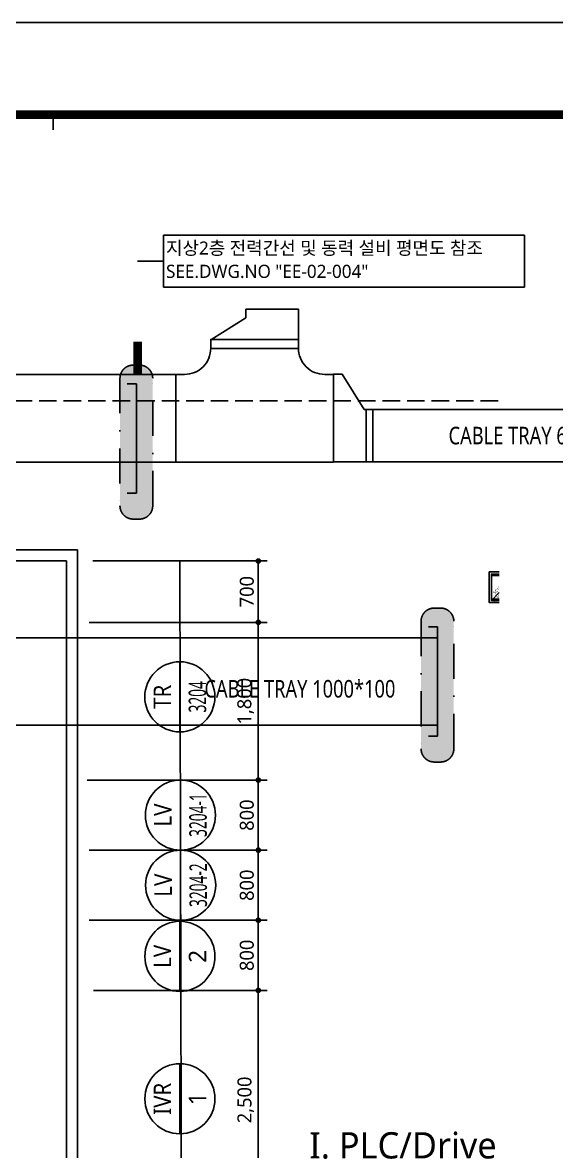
# Model space of a CAD drawing. Header units: millimetres. Extents: x 3355 to 129505, y 4600 to 34300.
# Drawn here: x 64556 to 70648, y 21418 to 34300 of the extents above; entities that cross this region are included whole.
import ezdxf
from ezdxf.enums import TextEntityAlignment as Align
from ezdxf.xclip import XClip

# ---------------------------------------------------------------- set-up
doc = ezdxf.new("R2010")
doc.units = ezdxf.units.MM
doc.header["$LTSCALE"] = 800
doc.header["$XCLIPFRAME"] = 0
for name, pattern in [('CEN', [62, 60, -1, 0, -1]), ('DASH', [0.35, 0.25, -0.1]), ('DASHDOT', [1, 0.5, -0.25, 0, -0.25]), ('점선1', [2, 1.25, -0.75])]:
    doc.linetypes.add(name, pattern=pattern)
doc.layers.get('Defpoints').update_dxf_attribs({"color": 167})
for name, color, linetype in [('11$1$SYM', 3, 'Continuous'), ('arch', 8, 'Continuous'), ('DIM', 6, 'Continuous'), ('PAD', 9, 'Continuous'), ('SYM', 3, 'Continuous'), ('TRENCH', 3, 'Continuous'), ('XR-SHEET-SHT', 5, 'Continuous'), ('XREF', 7, 'CEN'), ('트레이 강전1단', 150, 'Continuous'), ('트레이 강전2단', 4, 'Continuous')]:
    doc.layers.add(name, color=color, linetype=linetype)
doc.layers.add('TXT-1', color=137, linetype='Continuous', plot=False)
doc.layers.add('XR-SHEET-TEMP', color=171, linetype='Continuous', plot=False)
doc.layers.add('건축도면', color=9, linetype='Continuous', lineweight=25)
doc.styles.add('GHS', font='malgun.ttf')
doc.styles.add('맑은고딕', font='malgun.ttf')
doc.styles.add('스타일1', font='malgun.ttf')
doc.dimstyles.new('Copy of PSD MI', dxfattribs={"dimscale": 100, "dimtxt": 1.5, "dimasz": 0.8, "dimexe": 1.25, "dimexo": 1.5, "dimgap": 0.6, "dimtad": 1, "dimdec": 0, "dimzin": 1, "dimdsep": 46, "dimlunit": 6, "dimtxsty": '맑은고딕', "dimblk": 'DOT', "dimcen": 2.5, "dimadec": 0, "dimazin": 0, "dimtfac": 1, "dimtdec": 0, "dimtix": 1, "dimtmove": 2, "dimatfit": 3, "dimfxl": 1, "dimtolj": 1, "dimtzin": 1, "dimarcsym": 0})

# ---------------------------------------------------------------- blocks, each defined once
blk = doc.blocks.new('XR-FORM-EE', base_point=(461, 408))
at = {"layer": 'XR-SHEET-SHT', "color": 5}
blk.add_lwpolyline([(0, 118800), (168200, 118800), (168200, 0), (0, 0)], close=True, dxfattribs=at)
at = {"layer": 'XR-SHEET-SHT', "color": 5, "const_width": 400}
blk.add_lwpolyline([(9300, 114600), (163900, 114600), (163900, 4200), (9300, 4200)], close=True, dxfattribs=at)
at = {"layer": 'XR-SHEET-TEMP'}
blk.add_line((78000, 114600), (78000, 113900), dxfattribs=at)
blk = doc.blocks.new('XR-현황측량도')
at = {"color": 0}
blk.add_lwpolyline([(128740, 73975), (135159, 74063), (143027, 74044), (151690, 74037), (154883, 74051), (162789, 74142), (171655, 74152), (178948, 74224), (185441, 74258), (186412, 74405), (193068, 76972, 0.271364), (196517, 81929), (196870, 86053), (196859, 91789), (196871, 109951)], format="xyb", dxfattribs=at)
blk = doc.blocks.new('S-SC11')
at = {"color": 0}
blk.add_line((-150, -150), (150, 150), dxfattribs=at)
for points in [[(-175, 175), (175, 175), (175, -175), (-175, -175)], [(-150, 150), (150, 150), (150, -150), (-150, -150)]]:
    blk.add_lwpolyline(points, close=True, dxfattribs=at)
blk.add_lwpolyline([(-150, -150), (-150, -135), (-23, -135, 0.414214), (-5, -117), (-5, 117, 0.414214), (-23, 135), (-150, 135), (-150, 150), (150, 150), (150, 135), (23, 135, 0.414214), (5, 117), (5, -117, 0.414214), (23, -135), (150, -135), (150, -150)], format="xyb", close=True, dxfattribs=at)
at = {"color": 0, "style": '스타일1'}
blk.add_text('H-300X300X10X15', height=35, rotation=45, dxfattribs=at).set_placement((19, -23), align=Align.MIDDLE_CENTER)
blk.add_text('SC11, SC11A', height=35, rotation=45, dxfattribs=at).set_placement((-109, -83))
blk = doc.blocks.new('XR-PLAN', base_point=(461, 408))
at = {"layer": 'arch', "linetype": 'DASH'}
blk.add_lwpolyline([(43474, 58029), (87474, 58029), (87474, 70029), (43474, 70029)], close=True, dxfattribs=at)
blk.add_lwpolyline([(43474, 58029), (87474, 58029), (87474, 70029), (43474, 70029)], close=True, dxfattribs=at)
at = {"layer": 'arch'}
for points in [[(69000, 56325), (72625, 56325), (72625, 43100)], [(69000, 56200), (72500, 56200), (72500, 43225)]]:
    blk.add_lwpolyline(points, dxfattribs=at)
ref = blk.add_blockref('XR-현황측량도', (-77510, -35338), dxfattribs=at)
XClip(ref).set_block_clipping_path([(86810.4680804907, 39538.2997129494), (224210.4680804907, 149938.2997129495)])
blk.add_blockref('S-SC11', (77500, 55900), dxfattribs=at)
at = {"layer": 'TXT-1', "style": '스타일1'}
blk.add_text('I. PLC/Drive 검증시스템 및 신사업 검증시스템', height=300, dxfattribs=at).set_placement((79179, 49531), align=Align.MIDDLE_CENTER)
blk = doc.blocks.new('H.TEE-W1000x100H(ELEC.1)')
at = {"layer": '트레이 강전1단'}
blk.add_lwpolyline([(40445, 167308), (42245, 167308), (42245, 166308), (42145, 166308, 0.414214), (41845, 166008), (41845, 165908), (40845, 165908), (40845, 166008, 0.414214), (40545, 166308), (40445, 166308)], format="xyb", close=True, dxfattribs=at)
blk = doc.blocks.new('A$Cea52f408')
at = {"layer": '트레이 강전1단', "extrusion": (0, 0, -1)}
for p, q in [((-350, 600), (-100, 1000)), ((-100, 1000), (0, 1000)), ((0, 1000), (0, 0)), ((-450, 0), (-450, 600)), ((-450, 600), (-350, 600)), ((0, 0), (-450, 0))]:
    blk.add_line(p, q, dxfattribs=at)
blk = doc.blocks.new('DOT')
at = {"color": 0, "linetype": 'ByBlock'}
blk.add_line((-0.5, 0), (-1, 0), dxfattribs=at)
at = {"color": 0, "linetype": 'ByBlock', "const_width": 0.5}
blk.add_lwpolyline([(-0.25, 0, 1), (0.25, 0, 1)], format="xyb", close=True, dxfattribs=at)
blk = doc.blocks.new('*D247')
at = {"layer": 'Defpoints', "color": 0, "ltscale": 2, "transparency": 16777216}
for p in [(65238, 28156), (65194, 27456), (67246, 27456)]:
    blk.add_point(p, dxfattribs=at)
at = {"layer": 'DIM', "color": 0, "lineweight": -2, "ltscale": 2, "transparency": 16777216}
for p, q in [((65358, 28156), (67346, 28156)), ((67246, 28092), (67246, 27520)), ((65314, 27456), (67346, 27456))]:
    blk.add_line(p, q, dxfattribs=at)
at = {"layer": 'DIM', "color": 0, "lineweight": -2, "ltscale": 2, "transparency": 16777216, "xscale": 64, "yscale": 64, "zscale": 64}
for p, rotation in [((67246, 28156), 90), ((67246, 27456), 270)]:
    blk.add_blockref('DOT', p, dxfattribs=dict(at, rotation=rotation))
at = {"layer": 'DIM', "color": 3, "ltscale": 2, "transparency": 16777216, "insert": (67115, 27806), "char_height": 160, "attachment_point": 5, "rotation": 90, "style": '맑은고딕'}
blk.add_mtext('\\A1;700', dxfattribs=at)
blk = doc.blocks.new('_DOT')
at = {"color": 0, "linetype": 'ByBlock'}
blk.add_line((-0.5, 0), (-1, 0), dxfattribs=at)
at = {"color": 0, "linetype": 'ByBlock', "const_width": 0.5}
blk.add_lwpolyline([(-0.25, 0, 1), (0.25, 0, 1)], format="xyb", close=True, dxfattribs=at)
blk = doc.blocks.new('*D248')
at = {"layer": 'Defpoints', "color": 0, "ltscale": 2, "transparency": 16777216}
for p in [(65194, 27456), (65174, 25656), (67246, 25656)]:
    blk.add_point(p, dxfattribs=at)
at = {"layer": 'DIM', "color": 0, "lineweight": -2, "ltscale": 2, "transparency": 16777216}
for p, q in [((65314, 27456), (67346, 27456)), ((67246, 27392), (67246, 25720)), ((65294, 25656), (67346, 25656))]:
    blk.add_line(p, q, dxfattribs=at)
at = {"layer": 'DIM', "color": 0, "lineweight": -2, "ltscale": 2, "transparency": 16777216, "xscale": 64, "yscale": 64, "zscale": 64}
for p, rotation in [((67246, 27456), 90), ((67246, 25656), 270)]:
    blk.add_blockref('DOT', p, dxfattribs=dict(at, rotation=rotation))
at = {"layer": 'DIM', "color": 3, "ltscale": 2, "transparency": 16777216, "insert": (67101, 26556), "char_height": 160, "attachment_point": 5, "rotation": 90, "style": '맑은고딕'}
blk.add_mtext('\\A1;1,800', dxfattribs=at)
blk = doc.blocks.new('*D224')
at = {"layer": 'Defpoints', "color": 0, "ltscale": 2, "transparency": 16777216}
for p in [(65174, 25656), (65194, 24856), (67246, 24856)]:
    blk.add_point(p, dxfattribs=at)
at = {"layer": 'DIM', "color": 0, "lineweight": -2, "ltscale": 2, "transparency": 16777216}
for p, q in [((65294, 25656), (67346, 25656)), ((67246, 25592), (67246, 24920)), ((65314, 24856), (67346, 24856))]:
    blk.add_line(p, q, dxfattribs=at)
at = {"layer": 'DIM', "color": 0, "lineweight": -2, "ltscale": 2, "transparency": 16777216, "xscale": 64, "yscale": 64, "zscale": 64}
for p, rotation in [((67246, 25656), 90), ((67246, 24856), 270)]:
    blk.add_blockref('DOT', p, dxfattribs=dict(at, rotation=rotation))
at = {"layer": 'DIM', "color": 3, "ltscale": 2, "transparency": 16777216, "insert": (67115, 25256), "char_height": 160, "attachment_point": 5, "rotation": 90, "style": '맑은고딕'}
blk.add_mtext('\\A1;800', dxfattribs=at)
blk = doc.blocks.new('*D225')
at = {"layer": 'Defpoints', "color": 0, "ltscale": 2, "transparency": 16777216}
for p in [(65194, 24856), (65194, 24056), (67246, 24056)]:
    blk.add_point(p, dxfattribs=at)
at = {"layer": 'DIM', "color": 0, "lineweight": -2, "ltscale": 2, "transparency": 16777216}
for p, q in [((65314, 24856), (67346, 24856)), ((67246, 24792), (67246, 24120)), ((65314, 24056), (67346, 24056))]:
    blk.add_line(p, q, dxfattribs=at)
at = {"layer": 'DIM', "color": 0, "lineweight": -2, "ltscale": 2, "transparency": 16777216, "xscale": 64, "yscale": 64, "zscale": 64}
for p, rotation in [((67246, 24856), 90), ((67246, 24056), 270)]:
    blk.add_blockref('DOT', p, dxfattribs=dict(at, rotation=rotation))
at = {"layer": 'DIM', "color": 3, "ltscale": 2, "transparency": 16777216, "insert": (67115, 24456), "char_height": 160, "attachment_point": 5, "rotation": 90, "style": '맑은고딕'}
blk.add_mtext('\\A1;800', dxfattribs=at)
blk = doc.blocks.new('*D230')
at = {"layer": 'Defpoints', "color": 0, "ltscale": 2, "transparency": 16777216}
for p in [(65244, 24056), (65244, 23256), (67246, 23256)]:
    blk.add_point(p, dxfattribs=at)
at = {"layer": 'DIM', "color": 0, "lineweight": -2, "ltscale": 2, "transparency": 16777216}
for p, q in [((65364, 24056), (67346, 24056)), ((67246, 23992), (67246, 23320)), ((65364, 23256), (67346, 23256))]:
    blk.add_line(p, q, dxfattribs=at)
at = {"layer": 'DIM', "color": 0, "lineweight": -2, "ltscale": 2, "transparency": 16777216, "xscale": 64, "yscale": 64, "zscale": 64}
for p, rotation in [((67246, 24056), 90), ((67246, 23256), 270)]:
    blk.add_blockref('DOT', p, dxfattribs=dict(at, rotation=rotation))
at = {"layer": 'DIM', "color": 3, "ltscale": 2, "transparency": 16777216, "insert": (67115, 23656), "char_height": 160, "attachment_point": 5, "rotation": 90, "style": '맑은고딕'}
blk.add_mtext('\\A1;800', dxfattribs=at)
blk = doc.blocks.new('*D231')
at = {"layer": 'Defpoints', "color": 0, "ltscale": 2, "transparency": 16777216}
for p in [(65244, 23256), (65244, 20756), (67246, 20756)]:
    blk.add_point(p, dxfattribs=at)
at = {"layer": 'DIM', "color": 0, "lineweight": -2, "ltscale": 2, "transparency": 16777216}
for p, q in [((65364, 23256), (67346, 23256)), ((67246, 23192), (67246, 20820)), ((65364, 20756), (67346, 20756))]:
    blk.add_line(p, q, dxfattribs=at)
at = {"layer": 'DIM', "color": 0, "lineweight": -2, "ltscale": 2, "transparency": 16777216, "xscale": 64, "yscale": 64, "zscale": 64}
for p, rotation in [((67246, 23256), 90), ((67246, 20756), 270)]:
    blk.add_blockref('DOT', p, dxfattribs=dict(at, rotation=rotation))
at = {"layer": 'DIM', "color": 3, "ltscale": 2, "transparency": 16777216, "insert": (67102, 22006), "char_height": 160, "attachment_point": 5, "rotation": 90, "style": '맑은고딕'}
blk.add_mtext('\\A1;2,500', dxfattribs=at)
blk = doc.blocks.new('A$C761c27b9')
at = {"layer": 'TRENCH', "color": 8}
for p, q in [((-500, -650), (-500, -10900)), ((-480, -650), (-480, -10900)), ((-70, -650), (-70, -10900)), ((-50, -650), (-50, -10900))]:
    blk.add_line(p, q, dxfattribs=at)
at = {"layer": '건축도면'}
for p, q in [((0, -8751), (0, 0)), ((0, -11550), (0, -9601))]:
    blk.add_line(p, q, dxfattribs=at)
at = {"layer": '건축도면', "linetype": 'Continuous'}
blk.add_line((-550, -10850), (-550, -700), dxfattribs=at)
at = {"color": 8}
for points in [[(-5874, -50), (-5874, -500), (-650, -500), (-650, -50)], [(-6024, -650), (-6474, -650), (-6474, -10900), (-6024, -10900)], [(-15200, -11500), (-15200, -11050), (-6624, -11050), (-6624, -11500)], [(-5874, -11500), (-5874, -11050), (-650, -11050), (-650, -11500)]]:
    blk.add_wipeout(points, dxfattribs=at).dxf.layer = 'TRENCH'
for points in [[(-5824, -550), (-5974, -700)], [(-550, -700), (-700, -550)], [(-6524, -10850), (-6674, -11000)], [(-5974, -10850), (-5824, -11000)], [(-550, -10850), (-700, -11000)], [(-15200, -11000), (-15200, -11550)]]:
    blk.add_lwpolyline(points)
at = {"layer": 'TRENCH', "color": 8}
for p, q in [((-5874, -11050), (-5949, -11050)), ((-5874, -11500), (-5874, -11050)), ((-5874, -11050), (-5874, -11500))]:
    blk.add_line(p, q, dxfattribs=at)
for points in [[(-6474, -650), (-6474, -50), (-5874, -50), (-5874, -500), (-5949, -500), (-6024, -575), (-6024, -650)], [(-6454, -630), (-6454, -70), (-5894, -70), (-5894, -480), (-5958, -480), (-6044, -567), (-6044, -630)], [(-50, -650), (-50, -50), (-650, -50), (-650, -500), (-575, -500), (-500, -575), (-500, -650)], [(-70, -630), (-70, -70), (-630, -70), (-630, -480), (-567, -480), (-480, -567), (-480, -630)], [(-6624, -11500), (-6624, -11050), (-6549, -11050), (-6474, -10975), (-6474, -10900), (-6024, -10900), (-6024, -10975), (-5949, -11050), (-5874, -11050), (-5874, -11500), (-6624, -11500)], [(-6604, -11480), (-6604, -11070), (-6541, -11070), (-6454, -10983), (-6454, -10920), (-6044, -10920), (-6044, -10983), (-5958, -11070), (-5894, -11070), (-5894, -11480)], [(-50, -10900), (-50, -11500), (-650, -11500), (-650, -11050), (-575, -11050), (-500, -10975), (-500, -10900)], [(-70, -10920), (-70, -11480), (-630, -11480), (-630, -11070), (-567, -11070), (-480, -10983), (-480, -10920)]]:
    blk.add_lwpolyline(points, close=True, dxfattribs=at)
for points in [[(-5874, -50), (-650, -50)], [(-5874, -70), (-650, -70)], [(-5874, -480), (-650, -480)], [(-5874, -500), (-650, -500)], [(-6474, -650), (-6474, -10900)], [(-6454, -650), (-6454, -10900)], [(-6044, -650), (-6044, -10900)], [(-6024, -650), (-6024, -10900)]]:
    blk.add_lwpolyline(points, dxfattribs=at)
at = {"layer": '건축도면'}
for p, q in [((-6524, 0), (-6524, -9294)), ((0, 0), (-6524, 0)), ((-6524, -9294), (-6524, -10850)), ((-15200, -11550), (-6831, -11550)), ((-6831, -11550), (0, -11550))]:
    blk.add_line(p, q, dxfattribs=at)
at = {"layer": '건축도면', "linetype": 'Continuous'}
for p, q in [((-700, -550), (-5668, -550)), ((-5974, -700), (-5974, -10850)), ((-15200, -11000), (-6674, -11000)), ((-5824, -11000), (-700, -11000))]:
    blk.add_line(p, q, dxfattribs=at)
at = {"color": 8}
for points in [[(-480, -735), (-480, -765), (-70, -765), (-70, -735)], [(-480, -862), (-480, -892), (-70, -892), (-70, -862)], [(-480, -1162), (-480, -1192), (-70, -1192), (-70, -1162)], [(-480, -1462), (-480, -1492), (-70, -1492), (-70, -1462)], [(-480, -1762), (-480, -1792), (-70, -1792), (-70, -1762)], [(-480, -2062), (-480, -2092), (-70, -2092), (-70, -2062)], [(-480, -2362), (-480, -2392), (-70, -2392), (-70, -2362)], [(-480, -2662), (-480, -2692), (-70, -2692), (-70, -2662)], [(-480, -2962), (-480, -2992), (-70, -2992), (-70, -2962)], [(-480, -3262), (-480, -3292), (-70, -3292), (-70, -3262)], [(-480, -3562), (-480, -3592), (-70, -3592), (-70, -3562)], [(-480, -3862), (-480, -3892), (-70, -3892), (-70, -3862)], [(-480, -4162), (-480, -4192), (-70, -4192), (-70, -4162)], [(-480, -4462), (-480, -4492), (-70, -4492), (-70, -4462)], [(-480, -4762), (-480, -4792), (-70, -4792), (-70, -4762)], [(-480, -5062), (-480, -5092), (-70, -5092), (-70, -5062)], [(-480, -5362), (-480, -5392), (-70, -5392), (-70, -5362)], [(-480, -5662), (-480, -5692), (-70, -5692), (-70, -5662)], [(-480, -5962), (-480, -5992), (-70, -5992), (-70, -5962)], [(-480, -6262), (-480, -6292), (-70, -6292), (-70, -6262)], [(-480, -6562), (-480, -6592), (-70, -6592), (-70, -6562)], [(-480, -6862), (-480, -6892), (-70, -6892), (-70, -6862)], [(-480, -7162), (-480, -7192), (-70, -7192), (-70, -7162)], [(-480, -7462), (-480, -7492), (-70, -7492), (-70, -7462)], [(-480, -7762), (-480, -7792), (-70, -7792), (-70, -7762)], [(-480, -8062), (-480, -8092), (-70, -8092), (-70, -8062)], [(-480, -8362), (-480, -8392), (-70, -8392), (-70, -8362)], [(-480, -8662), (-480, -8692), (-70, -8692), (-70, -8662)], [(-480, -8962), (-480, -8992), (-70, -8992), (-70, -8962)], [(-480, -9262), (-480, -9292), (-70, -9292), (-70, -9262)], [(-480, -9562), (-480, -9592), (-70, -9592), (-70, -9562)], [(-480, -9862), (-480, -9892), (-70, -9892), (-70, -9862)], [(-480, -10162), (-480, -10192), (-70, -10192), (-70, -10162)], [(-480, -10447), (-480, -10477), (-70, -10477), (-70, -10447)], [(-480, -10612), (-480, -10642), (-70, -10642), (-70, -10612)], [(-480, -10785), (-480, -10815), (-70, -10815), (-70, -10785)], [(-14972, -11070), (-14942, -11070), (-14942, -11480), (-14972, -11480)], [(-14672, -11070), (-14642, -11070), (-14642, -11480), (-14672, -11480)], [(-14372, -11070), (-14342, -11070), (-14342, -11480), (-14372, -11480)], [(-14072, -11070), (-14042, -11070), (-14042, -11480), (-14072, -11480)], [(-13772, -11070), (-13742, -11070), (-13742, -11480), (-13772, -11480)], [(-13458, -11070), (-13428, -11070), (-13428, -11480), (-13458, -11480)], [(-13158, -11070), (-13128, -11070), (-13128, -11480), (-13158, -11480)], [(-12858, -11070), (-12828, -11070), (-12828, -11480), (-12858, -11480)], [(-12558, -11070), (-12528, -11070), (-12528, -11480), (-12558, -11480)], [(-12258, -11070), (-12228, -11070), (-12228, -11480), (-12258, -11480)], [(-11958, -11070), (-11928, -11070), (-11928, -11480), (-11958, -11480)], [(-11658, -11070), (-11628, -11070), (-11628, -11480), (-11658, -11480)], [(-11358, -11070), (-11328, -11070), (-11328, -11480), (-11358, -11480)], [(-11058, -11070), (-11028, -11070), (-11028, -11480), (-11058, -11480)], [(-10758, -11070), (-10728, -11070), (-10728, -11480), (-10758, -11480)], [(-10458, -11070), (-10428, -11070), (-10428, -11480), (-10458, -11480)], [(-10158, -11070), (-10128, -11070), (-10128, -11480), (-10158, -11480)], [(-9858, -11070), (-9828, -11070), (-9828, -11480), (-9858, -11480)], [(-9558, -11070), (-9528, -11070), (-9528, -11480), (-9558, -11480)], [(-9258, -11070), (-9228, -11070), (-9228, -11480), (-9258, -11480)], [(-8958, -11070), (-8928, -11070), (-8928, -11480), (-8958, -11480)], [(-8658, -11070), (-8628, -11070), (-8628, -11480), (-8658, -11480)], [(-8344, -11070), (-8314, -11070), (-8314, -11480), (-8344, -11480)], [(-8044, -11070), (-8014, -11070), (-8014, -11480), (-8044, -11480)], [(-7744, -11070), (-7714, -11070), (-7714, -11480), (-7744, -11480)], [(-7444, -11070), (-7414, -11070), (-7414, -11480), (-7444, -11480)], [(-7144, -11070), (-7114, -11070), (-7114, -11480), (-7144, -11480)], [(-6844, -11070), (-6814, -11070), (-6814, -11480), (-6844, -11480)], [(-5789, -11070), (-5759, -11070), (-5759, -11480), (-5789, -11480)], [(-5662, -11070), (-5632, -11070), (-5632, -11480), (-5662, -11480)], [(-5362, -11070), (-5332, -11070), (-5332, -11480), (-5362, -11480)], [(-5062, -11070), (-5032, -11070), (-5032, -11480), (-5062, -11480)], [(-4862, -11070), (-4832, -11070), (-4832, -11480), (-4862, -11480)], [(-4562, -11070), (-4532, -11070), (-4532, -11480), (-4562, -11480)], [(-4262, -11070), (-4232, -11070), (-4232, -11480), (-4262, -11480)], [(-3962, -11070), (-3932, -11070), (-3932, -11480), (-3962, -11480)], [(-3662, -11070), (-3632, -11070), (-3632, -11480), (-3662, -11480)], [(-3462, -11070), (-3432, -11070), (-3432, -11480), (-3462, -11480)], [(-3162, -11070), (-3132, -11070), (-3132, -11480), (-3162, -11480)], [(-2862, -11070), (-2832, -11070), (-2832, -11480), (-2862, -11480)], [(-2562, -11070), (-2532, -11070), (-2532, -11480), (-2562, -11480)], [(-2262, -11070), (-2232, -11070), (-2232, -11480), (-2262, -11480)], [(-1862, -11070), (-1832, -11070), (-1832, -11480), (-1862, -11480)], [(-1562, -11070), (-1532, -11070), (-1532, -11480), (-1562, -11480)], [(-1262, -11070), (-1232, -11070), (-1232, -11480), (-1262, -11480)], [(-962, -11070), (-932, -11070), (-932, -11480), (-962, -11480)], [(-765, -11070), (-735, -11070), (-735, -11480), (-765, -11480)]]:
    blk.add_wipeout(points, dxfattribs=at).dxf.layer = 'TRENCH'
at = {"layer": 'TRENCH', "color": 8}
for points in [[(-500, -9551), (-50, -9551), (-50, -9476), (25, -9401), (100, -9401), (100, -8951), (25, -8951), (-50, -8876), (-50, -8801), (-500, -8801), (-500, -9551)], [(-480, -9531), (-70, -9531), (-70, -9468), (17, -9381), (80, -9381), (80, -8971), (17, -8971), (-70, -8884), (-70, -8821), (-480, -8821)]]:
    blk.add_lwpolyline(points, close=True, dxfattribs=at)
at = {"color": 8}
for points in [[(-5789, -480), (-5759, -480), (-5759, -70), (-5789, -70)], [(-5662, -480), (-5632, -480), (-5632, -70), (-5662, -70)], [(-5362, -480), (-5332, -480), (-5332, -70), (-5362, -70)], [(-5062, -480), (-5032, -480), (-5032, -70), (-5062, -70)], [(-4862, -480), (-4832, -480), (-4832, -70), (-4862, -70)], [(-4562, -480), (-4532, -480), (-4532, -70), (-4562, -70)], [(-4262, -480), (-4232, -480), (-4232, -70), (-4262, -70)], [(-3962, -480), (-3932, -480), (-3932, -70), (-3962, -70)], [(-3662, -480), (-3632, -480), (-3632, -70), (-3662, -70)], [(-3362, -480), (-3332, -480), (-3332, -70), (-3362, -70)], [(-3062, -480), (-3032, -480), (-3032, -70), (-3062, -70)], [(-2762, -480), (-2732, -480), (-2732, -70), (-2762, -70)], [(-2462, -480), (-2432, -480), (-2432, -70), (-2462, -70)], [(-2162, -480), (-2132, -480), (-2132, -70), (-2162, -70)], [(-1862, -480), (-1832, -480), (-1832, -70), (-1862, -70)], [(-1562, -480), (-1532, -480), (-1532, -70), (-1562, -70)], [(-1262, -480), (-1232, -480), (-1232, -70), (-1262, -70)], [(-962, -480), (-932, -480), (-932, -70), (-962, -70)], [(-863, -480), (-833, -480), (-833, -70), (-863, -70)], [(-765, -480), (-735, -480), (-735, -70), (-765, -70)], [(-6454, -735), (-6454, -765), (-6044, -765), (-6044, -735)], [(-6454, -862), (-6454, -892), (-6044, -892), (-6044, -862)], [(-6454, -1162), (-6454, -1192), (-6044, -1192), (-6044, -1162)], [(-6454, -1462), (-6454, -1492), (-6044, -1492), (-6044, -1462)], [(-6454, -1762), (-6454, -1792), (-6044, -1792), (-6044, -1762)], [(-6454, -2062), (-6454, -2092), (-6044, -2092), (-6044, -2062)], [(-6454, -2362), (-6454, -2392), (-6044, -2392), (-6044, -2362)], [(-6454, -2662), (-6454, -2692), (-6044, -2692), (-6044, -2662)], [(-6454, -2962), (-6454, -2992), (-6044, -2992), (-6044, -2962)], [(-6454, -3262), (-6454, -3292), (-6044, -3292), (-6044, -3262)], [(-6454, -3562), (-6454, -3592), (-6044, -3592), (-6044, -3562)], [(-6454, -3862), (-6454, -3892), (-6044, -3892), (-6044, -3862)], [(-6454, -4162), (-6454, -4192), (-6044, -4192), (-6044, -4162)], [(-6454, -4462), (-6454, -4492), (-6044, -4492), (-6044, -4462)], [(-6454, -4762), (-6454, -4792), (-6044, -4792), (-6044, -4762)], [(-6454, -5062), (-6454, -5092), (-6044, -5092), (-6044, -5062)], [(-6454, -5362), (-6454, -5392), (-6044, -5392), (-6044, -5362)], [(-6454, -5662), (-6454, -5692), (-6044, -5692), (-6044, -5662)], [(-6454, -5962), (-6454, -5992), (-6044, -5992), (-6044, -5962)], [(-6454, -6262), (-6454, -6292), (-6044, -6292), (-6044, -6262)], [(-6454, -6562), (-6454, -6592), (-6044, -6592), (-6044, -6562)], [(-6454, -6862), (-6454, -6892), (-6044, -6892), (-6044, -6862)], [(-6454, -7162), (-6454, -7192), (-6044, -7192), (-6044, -7162)], [(-6454, -7462), (-6454, -7492), (-6044, -7492), (-6044, -7462)], [(-6454, -7762), (-6454, -7792), (-6044, -7792), (-6044, -7762)], [(-6454, -8062), (-6454, -8092), (-6044, -8092), (-6044, -8062)], [(-6454, -8362), (-6454, -8392), (-6044, -8392), (-6044, -8362)], [(-6454, -8662), (-6454, -8692), (-6044, -8692), (-6044, -8662)], [(-6454, -8962), (-6454, -8992), (-6044, -8992), (-6044, -8962)], [(-6454, -9262), (-6454, -9292), (-6044, -9292), (-6044, -9262)], [(-6454, -9562), (-6454, -9592), (-6044, -9592), (-6044, -9562)], [(-6454, -9862), (-6454, -9892), (-6044, -9892), (-6044, -9862)], [(-6454, -10162), (-6454, -10192), (-6044, -10192), (-6044, -10162)], [(-6454, -10447), (-6454, -10477), (-6044, -10477), (-6044, -10447)], [(-6454, -10612), (-6454, -10642), (-6044, -10642), (-6044, -10612)], [(-6454, -10785), (-6454, -10815), (-6044, -10815), (-6044, -10785)]]:
    blk.add_wipeout(points, dxfattribs=at).dxf.layer = 'TRENCH'
for points in [[(-63, -8971), (-33, -8971), (-33, -9381), (-63, -9381)], [(100, -9401), (100, -8951), (1450, -8951), (1450, -9401)]]:
    blk.add_wipeout(points, dxfattribs=at).dxf.layer = 'TRENCH'
for points in [[(150, -8901), (0, -8751)], [(150, -9451), (0, -9601)]]:
    blk.add_lwpolyline(points)
at = {"layer": '건축도면'}
for p, q in [((1450, -8901), (150, -8901)), ((1450, -9451), (1450, -8901)), ((150, -9451), (1450, -9451))]:
    blk.add_line(p, q, dxfattribs=at)
at = {"color": 8}
for points in [[(80, -8971), (110, -8971), (110, -9381), (80, -9381)], [(380, -8971), (410, -8971), (410, -9381), (380, -9381)], [(680, -8971), (710, -8971), (710, -9381), (680, -9381)], [(980, -8971), (1010, -8971), (1010, -9381), (980, -9381)], [(1280, -8971), (1310, -8971), (1310, -9381), (1280, -9381)]]:
    blk.add_wipeout(points, dxfattribs=at).dxf.layer = 'TRENCH'

msp = doc.modelspace()

# ---------------------------------------------------------------- hatches: boundary and pattern name
at = {"layer": 'SYM'}
h = msp.add_hatch(color=254, dxfattribs=at)
edge = h.paths.add_edge_path()
edge.add_line((66040.72253, 28784.55745), (66040.72253, 30241.29247))
edge.add_arc((65890.72253, 30241.29247), 150, 360, 450)
edge.add_line((65890.72253, 30391.29247), (65817.3266, 30391.29247))
edge.add_arc((65817.3266, 30241.29247), 150, 90, 180)
edge.add_line((65667.3266, 30241.29247), (65667.3266, 28784.55745))
edge.add_arc((65817.3266, 28784.55745), 150, 180, 270)
edge.add_line((65817.3266, 28634.55745), (65890.72253, 28634.55745))
edge.add_arc((65890.72253, 28784.55745), 150, 270, 360)
h = msp.add_hatch(color=254, dxfattribs=at)
edge = h.paths.add_edge_path()
edge.add_line((69476.98042, 26012.06881), (69476.98042, 27468.80383))
edge.add_arc((69326.98042, 27468.80383), 150, 360, 450)
edge.add_line((69326.98042, 27618.80383), (69253.58449, 27618.80383))
edge.add_arc((69253.58449, 27468.80383), 150, 90, 180)
edge.add_line((69103.58449, 27468.80383), (69103.58449, 26012.06881))
edge.add_arc((69253.58449, 26012.06881), 150, 180, 270)
edge.add_line((69253.58449, 25862.06881), (69326.98042, 25862.06881))
edge.add_arc((69326.98042, 26012.06881), 150, 270, 360)

# ---------------------------------------------------------------- linework, layer by layer
at = {"layer": '11$1$SYM', "color": 6}
msp.add_line((65868.19333, 31578.22527), (66164.2045, 31578.22527), dxfattribs=at)
msp.add_lwpolyline([(66164.2045, 31874.23643), (70283.19051, 31874.23643), (70283.19051, 31282.2141), (66164.2045, 31282.2141)], close=True, dxfattribs=at)
msp.add_lwpolyline([(65868.19333, 30293.53864, 99.17908, 99.17908, 0), (65868.19333, 30658.60205, 0, 0, 0), (65868.19333, 31578.22527, 0, 0, 0)], format="xyseb", dxfattribs=at)
at = {"layer": 'DIM'}
for p, q in [((66350.45367, 26206.13265, 0), (66350.45367, 27006.13265, 0)), ((66357.35058, 24856.12697, 0), (66357.35058, 25656.12697, 0)), ((66359.67139, 24056.12728, 0), (66359.67139, 24856.12728, 0)), ((66350.99273, 23244.17878, 0), (66350.99273, 24044.17878, 0)), ((66350.99273, 21619.17878, 0), (66350.99273, 22419.17878, 0))]:
    msp.add_line(p, q, dxfattribs=at)
at = {"layer": 'DIM', "color": 6, "ltscale": 2}
msp.add_lwpolyline([(66351.80993, 28156.12697), (66380.3997, 15256.12697)], dxfattribs=at)
at = {"layer": 'DIM'}
for centre in [(66350.45367, 26606.13265), (66357.35058, 25256.12697), (66359.67139, 24456.12728, 0), (66350.99273, 23644.17878), (66350.99273, 22019.17878, 0)]:
    msp.add_circle(centre, 400, dxfattribs=at)
at = {"layer": 'PAD', "color": 2}
for p, q in [((65855.64951, 30177.7507), (65750.1957, 30177.7507)), ((65855.64951, 28929.13925), (65855.64951, 30177.7507)), ((65855.64951, 28929.13925), (65750.1957, 28929.13925)), ((69291.90739, 27405.26206), (69186.45359, 27405.26206)), ((69291.90739, 26156.65061), (69291.90739, 27405.26206)), ((69291.90739, 26156.65061), (69186.45359, 26156.65061))]:
    msp.add_line(p, q, dxfattribs=at)
at = {"layer": 'SYM', "color": 6, "linetype": 'DASHDOT'}
for points in [[(66040.72253, 28784.55745), (66040.72253, 30241.29247, 0.4142135624), (65890.72253, 30391.29247), (65817.3266, 30391.29247, 0.4142135624), (65667.3266, 30241.29247), (65667.3266, 28784.55745, 0.4142135624), (65817.3266, 28634.55745), (65890.72253, 28634.55745, 0.4142135624)], [(69476.98042, 26012.06881), (69476.98042, 27468.80383, 0.4142135624), (69326.98042, 27618.80383), (69253.58449, 27618.80383, 0.4142135624), (69103.58449, 27468.80383), (69103.58449, 26012.06881, 0.4142135624), (69253.58449, 25862.06881), (69326.98042, 25862.06881, 0.4142135624)]]:
    msp.add_lwpolyline(points, format="xyb", close=True, dxfattribs=at)
at = {"layer": '트레이 강전1단'}
for points in [[(66303.39349, 29284.85589), (62303.12399, 29284.85589), (62303.12399, 30284.85589), (66303.39349, 30284.85589)], [(72299.24749, 29886.24249), (68478.05307, 29886.24249), (68478.05307, 29286.24249), (72299.24749, 29286.24249)]]:
    msp.add_lwpolyline(points, close=True, dxfattribs=at)
at = {"layer": '트레이 강전2단'}
msp.add_lwpolyline([(69291.90739, 26280.98748), (63803.12399, 26280.98748), (63803.12399, 27280.98748), (69291.90739, 27280.98748)], close=True, dxfattribs=at)

# ---------------------------------------------------------------- block references
at = {"layer": 'XREF', "xscale": 0.25, "yscale": 0.25, "zscale": 0.25}
msp.add_blockref('XR-FORM-EE', (45519.85398, 4702.54534), dxfattribs=at)
at = {"layer": '건축도면', "color": 1, "linetype": '점선1', "ltscale": 0.2}
ref = msp.add_blockref('XR-PLAN', (-49033.32308, -27635.43025), dxfattribs=at)
XClip(ref).set_block_clipping_path([(56227.7345986668, 39479.2603850555), (77438.0684519374, 60194.2361228569)])
ref = msp.add_blockref('XR-PLAN', (-6983.32308, -27635.43025), dxfattribs=at)
XClip(ref).set_block_clipping_path([(56227.7345986668, 39479.2603850555), (77438.0684519374, 60194.2361228569)])
at = {"layer": '트레이 강전1단', "xscale": -1}
for name, p, rotation in [('A$Cea52f408', (67703.39349, 30580.98748), 90), ('H.TEE-W1000x100H(ELEC.1)', (25858.36286, 196592.78209), 180)]:
    msp.add_blockref(name, p, dxfattribs=dict(at, rotation=rotation))
msp.add_blockref('A$Cea52f408', (68103.39349, 29286.24249), dxfattribs=at)

# ---------------------------------------------------------------- texts
at = {"layer": 'DIM', "color": 3, "style": 'GHS'}
for s, width, p in [('TR', 0.9, (66150.45367, 26606.13265)), ('3204', 0.6, (66550.45367, 26606.13265)), ('LV', 0.9, (66157.35058, 25256.12697)), ('3204-1', 0.6, (66557.35058, 25256.12697)), ('3204-2', 0.6, (66559.67139, 24456.12728, 0)), ('LV', 0.9, (66159.67139, 24456.12728, 0)), ('LV', 0.9, (66150.99273, 23644.17878)), ('IVR', 0.9, (66150.99273, 22019.17878, 0))]:
    msp.add_text(s, height=200, rotation=90, dxfattribs=dict(at, width=width)).set_placement(p, align=Align.MIDDLE)
for s, p in [('2', (66550.99273, 23644.17878)), ('1', (66550.99273, 22019.17878, 0))]:
    msp.add_text(s, height=200, rotation=90, dxfattribs=at).set_placement(p, align=Align.MIDDLE)
at = {"layer": 'SYM', "style": 'GHS'}
for s, p in [('지상2층 전력간선 및 동력 설비 평면도 참조', (66192.50084, 31727.5059)), ('SEE.DWG.NO "EE-02-004"', (66192.50084, 31461.44915))]:
    msp.add_text(s, height=150, dxfattribs=at).set_placement(p, align=Align.MIDDLE_LEFT)
at = {"layer": '트레이 강전1단', "style": 'GHS', "width": 0.8}
msp.add_text('CABLE TRAY 600*100', height=200, dxfattribs=at).set_placement((70447.14545, 29487.56625), align=Align.CENTER)
at = {"layer": '트레이 강전2단', "style": 'GHS', "width": 0.8}
msp.add_text('CABLE TRAY 1000*100', height=200, dxfattribs=at).set_placement((67720.38201, 26597.90818), align=Align.CENTER)

# ---------------------------------------------------------------- dimensions: what is measured, and where the dimension line sits
at = {"layer": 'DIM', "color": 6, "ltscale": 2}
for base, p1, p2, picture, middle in [((67245.74744, 27456.12697), (65237.87242, 28156.12697), (65193.55759, 27456.12697), '*D247', (67115.0844, 27806.12697)), ((67245.74744, 25656.12697), (65193.55759, 27456.12697), (65173.55759, 25656.12697), '*D248', (67101.2257, 26556.12697)), ((67245.74744, 24856.12697), (65173.55759, 25656.12697), (65193.55759, 24856.12697), '*D224', (67115.0844, 25256.12697)), ((67245.74744, 24056.12697), (65193.55759, 24856.12697), (65193.55759, 24056.12697), '*D225', (67115.0844, 24456.12697)), ((67245.74744, 23256.12697), (65243.55759, 24056.12697), (65243.55759, 23256.12697), '*D230', (67115.0844, 23656.12697)), ((67245.74744, 20756.12697), (65243.55759, 23256.12697), (65243.55759, 20756.12697), '*D231', (67101.66049, 22006.12697))]:
    dim = msp.add_linear_dim(base=base, p1=p1, p2=p2, angle=90, dimstyle='Copy of PSD MI', override={"dimscale": 80, "dimtxt": 2, "dimclrt": 3, "dimfxl": 0.18}, dxfattribs=at)
    dim.commit()
    dim.dimension.update_dxf_attribs({"geometry": picture, "text_midpoint": middle})

# ---------------------------------------------------------------- next in the draw order: block references
msp.add_blockref('A$C761c27b9', (63605.38001, 26931.12697))

doc.saveas('drawing.dxf')
